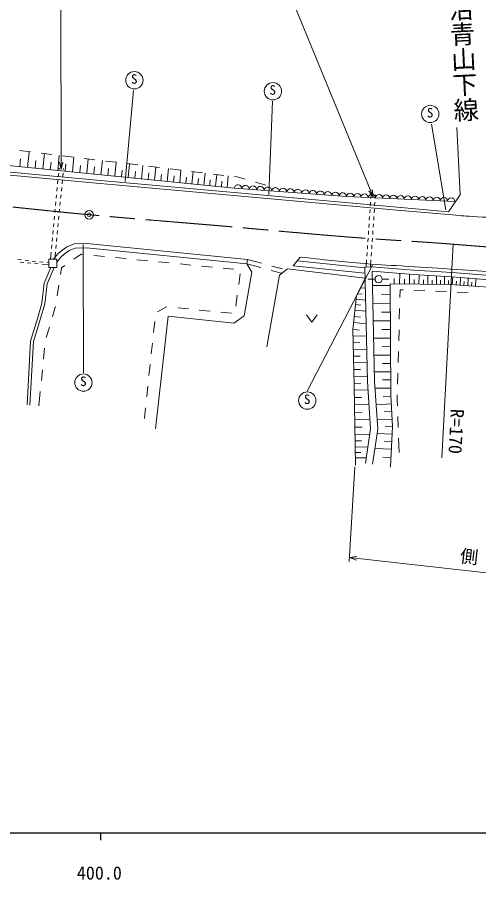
# Model space of a CAD drawing. Units: millimetres, scale not verified. Extents: x 40000 to 680000, y 20000 to 380000.
# Drawn here: x 456472 to 520404, y 198499 to 318034 of the extents above; entities that cross this region are included whole.
import ezdxf
from ezdxf.enums import TextEntityAlignment as Align

# ---------------------------------------------------------------- set-up
doc = ezdxf.new("R2010")
doc.units = ezdxf.units.MM
doc.header["$LTSCALE"] = 1000
doc.header["$PDMODE"] = 32
doc.header["$PDSIZE"] = 500
doc.linetypes.add('CHAIN', pattern=[18.5, 12, -1.5, 3.5, -1.5])
for name, color, linetype, lineweight in [('M-BGD', 7, 'Continuous', 13), ('M-BGD-HTXT', 7, 'Continuous', 13), ('M-BGD-OTRS1', 7, 'Continuous', 13), ('M-BMK', 2, 'CHAIN', 13), ('M-BMK-SRVR', 3, 'Continuous', 13), ('M-STR-HTXT', 7, 'Continuous', 13), ('M-TTL-BAND', 7, 'Continuous', 25)]:
    doc.layers.add(name, color=color, linetype=linetype, lineweight=lineweight)
doc.styles.add('@ＭＳ ゴシック', font='')
doc.styles.add('ＭＳ ゴシック', font='')
doc.styles.get('@ＭＳ ゴシック').set_extended_font_data('@MS Gothic')
doc.styles.get('ＭＳ ゴシック').set_extended_font_data('MS Gothic')

msp = doc.modelspace()

# ---------------------------------------------------------------- linework, layer by layer
at = {"layer": 'M-BGD'}
for p, q in [((471422, 295254), (472563, 307874)), ((491334, 293477), (491831, 306392)), ((515849, 291353), (513866, 303230)), ((517833, 293434), (517376, 302747)), ((486534, 294358), (432184, 299813)), ((456800, 299554), (458289, 299373)), ((457894, 297232), (458111, 299395)), ((459778, 299193), (461267, 299012)), ((460012, 297020), (460225, 299138)), ((462088, 296812), (462296, 298887)), ((456813, 297341), (456921, 298422)), ((458953, 297126), (459059, 298185)), ((461050, 296916), (461154, 297953)), ((462756, 298831), (464245, 298651)), ((463105, 296710), (463207, 297726)), ((464121, 296607), (464325, 298641)), ((465734, 298470), (467223, 298290)), ((466114, 296408), (466314, 298400)), ((468066, 296212), (468262, 298164)), ((468713, 298109), (470202, 297928)), ((469978, 296020), (470170, 297932)), ((471691, 297748), (473180, 297567)), ((471852, 295832), (472040, 297705)), ((465118, 296507), (465218, 297504)), ((467090, 296310), (467188, 297286)), ((469022, 296116), (469118, 297072)), ((470915, 295926), (471009, 296863)), ((472770, 295740), (472862, 296657)), ((473688, 295647), (473872, 297483)), ((474587, 295557), (474677, 296456)), ((474669, 297387), (476158, 297206)), ((475487, 295467), (475667, 297266)), ((477249, 295290), (477426, 297052)), ((477647, 297025), (479136, 296845)), ((478975, 295117), (479149, 296843)), ((480625, 296664), (482114, 296484)), ((480667, 294947), (480837, 296639)), ((476368, 295378), (476456, 296260)), ((478112, 295203), (478199, 296067)), ((479821, 295032), (479906, 295878)), ((481496, 294864), (481579, 295693)), ((482324, 294781), (482491, 296438)), ((483136, 294699), (483218, 295511)), ((483603, 296303), (485092, 296122)), ((483948, 294618), (484111, 296242)), ((484744, 294538), (484823, 295333)), ((485539, 294458), (485699, 296049)), ((486582, 295942), (486960, 295896)), ((486960, 295896), (488037, 295594)), ((489482, 295190), (490926, 294785)), ((516236, 291072), (517833, 293434)), ((465605, 286526), (465636, 268749)), ((464310, 284487), (465330, 285197)), ((465330, 285197), (465587, 285171)), ((467079, 285024), (468572, 284876)), ((470065, 284728), (471557, 284580)), ((495681, 284803), (494696, 283593)), ((461962, 284484), (460852, 284484)), ((460852, 284484), (460852, 283374)), ((460852, 283374), (461962, 283374)), ((461962, 283374), (461962, 284484)), ((462461, 282389), (462606, 283301)), ((462606, 283301), (463079, 283631)), ((473050, 284433), (474543, 284285)), ((476036, 284137), (477528, 283989)), ((479021, 283842), (480514, 283694)), ((482006, 283546), (483499, 283398)), ((488271, 283857), (488379, 284450)), ((488271, 283857), (490202, 283337)), ((488271, 283857), (488948, 282693)), ((488379, 284450), (490310, 283929)), ((491759, 283538), (493207, 283148)), ((494696, 283593), (504632, 282571)), ((495269, 284296), (504615, 283296)), ((505664, 283691), (496649, 266219)), ((504613, 283420), (505612, 283443)), ((505612, 283442), (505612, 283443)), ((484992, 283251), (486485, 283103)), ((487365, 282471), (487162, 280985)), ((488948, 282693), (487902, 276636)), ((492799, 282267), (491031, 272356)), ((491650, 282946), (493098, 282556)), ((493914, 283163), (492799, 282267)), ((504648, 281874), (493914, 283163)), ((509436, 281064), (509449, 282540)), ((510816, 281052), (510829, 282432)), ((512121, 281040), (512132, 282345)), ((513361, 281029), (513372, 282270)), ((514541, 281019), (514551, 282199)), ((515662, 281009), (515672, 282131)), ((503456, 279451), (504648, 281874)), ((506033, 281720), (505020, 281720)), ((507032, 281733), (507939, 281732)), ((508230, 265669), (508155, 281075)), ((508155, 281075), (516410, 281003)), ((508697, 281070), (508704, 281808)), ((510126, 281058), (510132, 281748)), ((511469, 281046), (511474, 281698)), ((512741, 281035), (512746, 281655)), ((513951, 281024), (513956, 281614)), ((515101, 281014), (515106, 281575)), ((516203, 281005), (516208, 281546)), ((516410, 281003), (525787, 280312)), ((516744, 280978), (516823, 282058)), ((517280, 280939), (517320, 281475)), ((517817, 280899), (517896, 281972)), ((518350, 280860), (518389, 281393)), ((518882, 280821), (518961, 281886)), ((519412, 280782), (519451, 281311)), ((519941, 280743), (520019, 281801)), ((461993, 279426), (462227, 280908)), ((503992, 280541), (504681, 280467)), ((508156, 280879), (505672, 280867)), ((509478, 279192), (509506, 280264)), ((509506, 280264), (509934, 280247)), ((511433, 280188), (512932, 280129)), ((514431, 280070), (515929, 280011)), ((517428, 279952), (518927, 279893)), ((486959, 279499), (486757, 278013)), ((502953, 274740), (503456, 279451)), ((503404, 278961), (504718, 278820)), ((503582, 279706), (504240, 279635)), ((508162, 279637), (506920, 279631)), ((461347, 276503), (461741, 277832)), ((461741, 277832), (461759, 277944)), ((477131, 277904), (475908, 277191)), ((477215, 277895), (477131, 277904)), ((480201, 277600), (478708, 277748)), ((483186, 277305), (481693, 277453)), ((503243, 277449), (504754, 277288)), ((503323, 278205), (504079, 278124)), ((508168, 278395), (505729, 278383)), ((509400, 276193), (509439, 277692)), ((477366, 276587), (475623, 260982)), ((486481, 275650), (477366, 276587)), ((486172, 277011), (484679, 277158)), ((487902, 276636), (486481, 275650)), ((496534, 276769), (497284, 275769)), ((497284, 275769), (498034, 276769)), ((503150, 276581), (504018, 276488)), ((508174, 277175), (506954, 277169)), ((460493, 273627), (460920, 275065)), ((475508, 275856), (475350, 274364)), ((503057, 275712), (504794, 275526)), ((508180, 275956), (505785, 275944)), ((503135, 266976), (502953, 274740)), ((502958, 274787), (503883, 274688)), ((502972, 273857), (504832, 273897)), ((508186, 274758), (506988, 274753)), ((509321, 273194), (509361, 274694)), ((475192, 272873), (475033, 271381)), ((502992, 272926), (503923, 272946)), ((508192, 273561), (505840, 273549)), ((460091, 270664), (460233, 272157)), ((503011, 271994), (504875, 272034)), ((508197, 272385), (507022, 272379)), ((509243, 270195), (509282, 271695)), ((503031, 271061), (503965, 271081)), ((503051, 270128), (504918, 270168)), ((508203, 271209), (505894, 271198)), ((459808, 267677), (459950, 269170)), ((474875, 269889), (474716, 268398)), ((503071, 269193), (504006, 269213)), ((508209, 270055), (507054, 270049)), ((503091, 268258), (504961, 268298)), ((508214, 268900), (505947, 268889)), ((508220, 267767), (507086, 267761)), ((509164, 267196), (509203, 268696)), ((474558, 266906), (474400, 265415)), ((503111, 267297), (504073, 267317)), ((503353, 255963), (503135, 266976)), ((508225, 266633), (506041, 266623)), ((459479, 264193), (459667, 266184)), ((503132, 266335), (505055, 266376)), ((508237, 265541), (507147, 265482)), ((508466, 261332), (508230, 265669)), ((509107, 264998), (509125, 265697)), ((503153, 265330), (504159, 265351)), ((503175, 264325), (505186, 264367)), ((508297, 264451), (506190, 264336)), ((509135, 264197), (509107, 264998)), ((474241, 263923), (474083, 262431)), ((503197, 263273), (504248, 263296)), ((508354, 263397), (507301, 263340)), ((503220, 262222), (505322, 262267)), ((508411, 262344), (506327, 262230)), ((509241, 261199), (509188, 262698)), ((503241, 261207), (504257, 261228)), ((508465, 261301), (507422, 261350)), ((508200, 255686), (508466, 261332)), ((503263, 260191), (505294, 260234)), ((508416, 260258), (506322, 260357)), ((509364, 257701), (509294, 259700)), ((503281, 259321), (504151, 259340)), ((503300, 258452), (505039, 258489)), ((508317, 258165), (506018, 258274)), ((508366, 259212), (507320, 259261)), ((503316, 257707), (504060, 257723)), ((508263, 257016), (507113, 257070)), ((503332, 256963), (504821, 256994))]:
    msp.add_line(p, q, dxfattribs=at)
for points in [[(281503, 299450), (284701, 296558), (294685, 296952), (306104, 298052), (315301, 298720), (337141, 299322), (366105, 299958), (384442, 300313), (404093, 300113), (410401, 302872), (429225, 301204), (433893, 298263), (449889, 296660), (467456, 295060), (508540, 291362), (516200, 290674)], [(281632, 299873), (284848, 296964), (294658, 297351), (306070, 298451), (315281, 299120), (337131, 299722), (366096, 300358), (384440, 300713), (404011, 300514), (410335, 303279), (429356, 301594), (434026, 298652), (449927, 297058), (467492, 295459), (508576, 291761), (516236, 291072)], [(517077, 292486), (502090, 293171), (486534, 294358)], [(461491, 284484), (462074, 285224), (462590, 285666), (463361, 286222), (464386, 286648), (466103, 286683), (488379, 284450)], [(461962, 284112), (462509, 284806), (462961, 285194), (463656, 285695), (464512, 286050), (466079, 286083), (488271, 283857)], [(457825, 264314), (458316, 273161), (459303, 276400), (459888, 278401), (460204, 281190), (461144, 283374)], [(458224, 264292), (458713, 273091), (459687, 276286), (460281, 278322), (460594, 281086), (461579, 283374)], [(504708, 256222), (505405, 260994), (504977, 267568), (504613, 283420)], [(505612, 283442), (511371, 282992), (516718, 282669), (523147, 282152), (527666, 281708), (531935, 281196), (535705, 280541), (539831, 279821), (545572, 278660), (549473, 277812), (556828, 275510)], [(505698, 256078), (506410, 260954), (505977, 267612), (505626, 282839)], [(505626, 282839), (511329, 282393), (516675, 282070), (523093, 281554), (527591, 281112), (531863, 280615), (535615, 279948), (539720, 279231), (545449, 278073), (549320, 277231), (556601, 274953)]]:
    msp.add_lwpolyline(points, dxfattribs=at)
for centre, radius in [((472694, 309303), 1200), ((491885, 307777), 1200), ((513680, 304628), 1200), ((506532, 281737), 500), ((465644, 267404), 1200), ((496652, 264910), 1200)]:
    msp.add_circle(centre, radius, dxfattribs=at)
for centre, radius, start, end in [((487051, 294298), 520, 357.88817, 173.38267), ((488088, 294219), 520, 357.88817, 173.38267), ((489125, 294140), 520, 357.88817, 173.38267), ((490162, 294061), 520, 357.88817, 173.38267), ((491199, 293982), 520, 357.88817, 173.38267), ((492236, 293902), 520, 357.88817, 173.38267), ((493274, 293823), 520, 357.88817, 173.38267), ((494311, 293744), 520, 357.88817, 173.38267), ((495348, 293665), 520, 357.88817, 173.38267), ((496385, 293586), 520, 357.88817, 173.38267), ((497422, 293507), 520, 357.88817, 173.38267), ((498459, 293428), 520, 357.88817, 173.38267), ((499496, 293348), 520, 357.88817, 173.38267), ((500533, 293269), 520, 357.88817, 173.38267), ((501570, 293190), 520, 357.88817, 173.38267), ((502590, 293148), 500, 357.39484, 177.37482), ((503589, 293102), 500, 357.39484, 177.37482), ((504588, 293057), 500, 357.39484, 177.37482), ((505587, 293011), 500, 357.39484, 177.37482), ((506587, 292965), 500, 357.39484, 177.37482), ((507586, 292920), 500, 357.39484, 177.37482), ((508585, 292874), 500, 357.39484, 177.37482), ((509584, 292829), 500, 357.39484, 177.37482), ((510583, 292783), 500, 357.39484, 177.37482), ((511582, 292737), 500, 357.39484, 177.37482), ((512581, 292692), 500, 357.39484, 177.37482), ((513580, 292646), 500, 357.39484, 177.37482), ((514580, 292600), 500, 357.39484, 177.37482), ((515579, 292555), 500, 357.39484, 177.37482), ((516578, 292509), 500, 357.39484, 177.37482)]:
    msp.add_arc(centre, radius, start, end, dxfattribs=at)
for points, knots in [([(516200, 290674), (517804, 290543), (518215, 290513), (519508, 290421), (521570, 290273), (522732, 290292), (524790, 290098), (528176, 289777), (530073, 289574), (533437, 289076), (537330, 288500), (539500, 288101), (543366, 287359), (546715, 286715), (548610, 286416), (551907, 285541), (555131, 284685), (556929, 284155), (560067, 283024), (562604, 282110), (563463, 281762), (566482, 280470)], [0, 0, 0, 0, 1, 1, 1, 2, 2, 2, 3, 3, 3, 4, 4, 4, 5, 5, 5, 6, 6, 6, 7, 7, 7, 7]), ([(495681, 284803), (500001, 284317), (501140, 284170), (504651, 283896), (506949, 283717), (508239, 283657), (510539, 283508), (513208, 283336), (514704, 283252), (517372, 283072), (519569, 282924), (520802, 282870), (522994, 282660), (528009, 282180), (530826, 281923), (535800, 281127), (541244, 280257), (543099, 279799), (549619, 278257)], [0, 0, 0, 0, 1, 1, 1, 2, 2, 2, 3, 3, 3, 4, 4, 4, 5, 5, 5, 6, 6, 6, 6])]:
    msp.add_open_spline(points, degree=3, knots=knots, dxfattribs=at)
at = {"layer": 'M-BGD-OTRS1'}
for p, q in [((462256, 296930), (462272, 297106)), ((462858, 296930), (462870, 297050)), ((462069, 294939), (462116, 295436)), ((462162, 295934), (462209, 296432)), ((462672, 294939), (462718, 295436)), ((462765, 295934), (462812, 296432)), ((461976, 293943), (462023, 294441)), ((462579, 293943), (462625, 294441)), ((461883, 292947), (461929, 293445)), ((462485, 292947), (462532, 293445)), ((505451, 292902), (505485, 293401)), ((506053, 292916), (506087, 293415)), ((461790, 291952), (461836, 292449)), ((462392, 291952), (462439, 292449)), ((505382, 291905), (505417, 292404)), ((505985, 291919), (506019, 292417)), ((461696, 290956), (461743, 291454)), ((462299, 290956), (462346, 291454)), ((505314, 290907), (505348, 291406)), ((505916, 290921), (505951, 291420)), ((461510, 288965), (461557, 289462)), ((461603, 289960), (461650, 290458)), ((462113, 288965), (462159, 289462)), ((462206, 289960), (462252, 290458)), ((505177, 288912), (505212, 289411)), ((505246, 289909), (505280, 290408)), ((505780, 288926), (505814, 289424)), ((505848, 289923), (505882, 290422)), ((461417, 287969), (461463, 288467)), ((462019, 287969), (462066, 288467)), ((505109, 287914), (505143, 288413)), ((505712, 287928), (505746, 288427)), ((461323, 286973), (461370, 287471)), ((461926, 286973), (461973, 287471)), ((505041, 286916), (505075, 287415)), ((505643, 286930), (505677, 287429)), ((461230, 285978), (461277, 286476)), ((461833, 285978), (461879, 286476)), ((504973, 285919), (505007, 286418)), ((505575, 285933), (505609, 286431)), ((461090, 284484), (461184, 285480)), ((461693, 284484), (461786, 285480)), ((504904, 284921), (504938, 285420)), ((505507, 284935), (505541, 285434)), ((456570, 284442), (457068, 284392)), ((457369, 284060), (456872, 284110)), ((457565, 284342), (458062, 284292)), ((458364, 283960), (457867, 284010)), ((458560, 284242), (459057, 284192)), ((459359, 283860), (458862, 283910)), ((459555, 284142), (460052, 284092)), ((460852, 283710), (459857, 283810)), ((460550, 284042), (460852, 284012)), ((504802, 283425), (504870, 284422)), ((505404, 283438), (505472, 284436))]:
    msp.add_line(p, q, dxfattribs=at)
at = {"layer": 'M-BMK'}
msp.add_open_spline([(79396, 317897), (81391, 315842), (82066, 315261), (83887, 313693), (87516, 310569), (89857, 309167), (93992, 306751), (100079, 303193), (103695, 301422), (110384, 299191), (116401, 297184), (119880, 296253), (126154, 295320), (133202, 294272), (137252, 293792), (144364, 294230), (151611, 294676), (155589, 295773), (162739, 297037), (166100, 297632), (167953, 298125), (171297, 298813), (173497, 299265), (174705, 299664), (176932, 299963), (180331, 300420), (182268, 300745), (185692, 300545), (191028, 300232), (194107, 299978), (199204, 298364), (204039, 296833), (206510, 295264), (210898, 292721), (213546, 291187), (214638, 289703), (217331, 288251), (220583, 286498), (222518, 285666), (226055, 284598), (230430, 283277), (232998, 282755), (237558, 282458), (241704, 282187), (244069, 282255), (248190, 282785), (252830, 283381), (255318, 284359), (259871, 285435), (264731, 286582), (267420, 287367), (272287, 288486), (276776, 289518), (279287, 290137), (283829, 290899), (290712, 292053), (294608, 292459), (301549, 293188), (309848, 294060), (314510, 294447), (322839, 294981), (330043, 295443), (334091, 295458), (341307, 295656), (351558, 295936), (357304, 295865), (367558, 295995), (372664, 296059), (375524, 296115), (380630, 296153), (390449, 296225), (395952, 296395), (405768, 296153), (414490, 295938), (419362, 295419), (428058, 294717), (438711, 293858), (444633, 292894), (455264, 291793), (459623, 291341), (462063, 291063), (466428, 290665), (473659, 290006), (477716, 289715), (484950, 289094), (491946, 288493), (495859, 288081), (502860, 287537), (508414, 287105), (511536, 287005), (517090, 286555), (523358, 286048), (526886, 285869), (533119, 285029), (539079, 284225), (542440, 283810), (548302, 282466), (552160, 281582), (554348, 281108), (558061, 279740), (560810, 278728), (561790, 278311), (564960, 276800)], degree=3, knots=[0, 0, 0, 0, 1, 1, 1, 2, 2, 2, 3, 3, 3, 4, 4, 4, 5, 5, 5, 6, 6, 6, 7, 7, 7, 8, 8, 8, 9, 9, 9, 10, 10, 10, 11, 11, 11, 12, 12, 12, 13, 13, 13, 14, 14, 14, 15, 15, 15, 16, 16, 16, 17, 17, 17, 18, 18, 18, 19, 19, 19, 20, 20, 20, 21, 21, 21, 22, 22, 22, 23, 23, 23, 24, 24, 24, 25, 25, 25, 26, 26, 26, 27, 27, 27, 28, 28, 28, 29, 29, 29, 30, 30, 30, 31, 31, 31, 32, 32, 32, 33, 33, 33, 34, 34, 34, 34], dxfattribs=at)
at = {"layer": 'M-BMK-SRVR'}
msp.add_circle((466428, 290665), 600, dxfattribs=at)
msp.add_point((466428, 290665), dxfattribs=at)
at = {"layer": 'M-STR-HTXT'}
for p, q in [((462557, 296954), (462513, 327020)), ((505792, 293127), (491818, 327110)), ((462557, 296954), (462306, 297953)), ((462557, 296954), (462806, 297954)), ((505792, 293127), (505643, 294147)), ((505792, 293127), (505180, 293957)), ((516860, 286574), (515300, 256993)), ((503250, 255718), (502464, 242602)), ((502499, 243171), (503520, 243308)), ((502499, 243171), (548859, 237976)), ((502499, 243171), (503464, 242811))]:
    msp.add_line(p, q, dxfattribs=at)
at = {"layer": 'M-TTL-BAND'}
for p, q in [((40000, 205000), (579000, 205000)), ((468000, 205000), (468000, 204000))]:
    msp.add_line(p, q, dxfattribs=at)

# ---------------------------------------------------------------- texts
at = {"layer": 'M-BGD', "style": 'ＭＳ ゴシック'}
for p in [(472230, 310140), (491421, 308614), (513216, 305465), (465180, 268242), (496188, 265747)]:
    msp.add_text('S', height=1320, dxfattribs=at).set_placement(p, align=Align.TOP_LEFT)
at = {"layer": 'M-BGD-HTXT', "style": '@ＭＳ ゴシック'}
msp.add_text('市道宇治青山下線', height=2566, rotation=272.811, dxfattribs=at).set_placement((518021, 317454), align=Align.MIDDLE_CENTER)
at = {"layer": 'M-STR-HTXT', "style": 'ＭＳ ゴシック'}
for s, rotation, p in [('R=170', 266.982, (515835, 260709)), ('側\u3000溝 L=71.0', 353.606, (525734, 241071))]:
    msp.add_text(s, height=1833, rotation=rotation, dxfattribs=at).set_placement(p, align=Align.BOTTOM_CENTER)
at = {"layer": 'M-TTL-BAND', "style": 'ＭＳ ゴシック'}
msp.add_text('400.0', height=1833, dxfattribs=at).set_placement((467844, 199445), align=Align.MIDDLE_CENTER)

doc.saveas('drawing.dxf')
